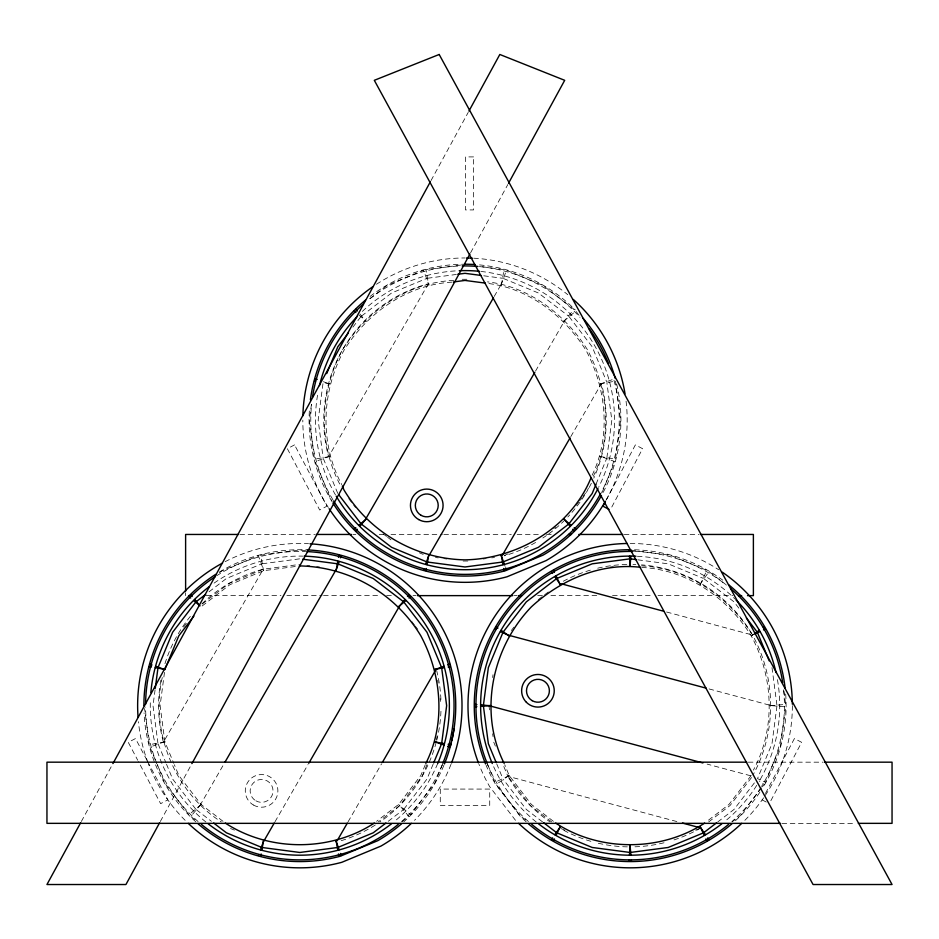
<?xml version="1.0" encoding="UTF-8"?>
<svg xmlns="http://www.w3.org/2000/svg" width="939" height="939" viewBox="0 0 939 939"><rect width="100%" height="100%" fill="white"/><g stroke="black" fill="none" stroke-linecap="round" stroke-linejoin="round"><path stroke-width="0.7" stroke-dasharray="4.7 3.52" d="M155.088 689.766L152.998 705.647L157.928 743.16M162.283 677.524C150.087 731.727 174.478 791.929 221.322 821.918M164.489 672.371L160.1 705.647L164.865 741.81L173.797 763.372M311.455 404.251L309.365 420.156L314.495 459.183L330.094 456.436M436.623 739.392L436.987 736.575M492.635 677.524L493.01 674.707M606.887 457.669L611.829 420.156L606.887 382.631M641.748 567.449C687.008 569.656 727.678 597.838 751.177 635.785C773.642 676.937 775.837 728.488 753.407 770.109M641.431 565.877C687.336 568.036 728.676 596.5 752.503 635.022C776.307 678.334 776.882 731.54 753.043 774.957M776.94 706.128L771.999 743.641L757.515 778.607L765.449 782.304L780.509 745.93L785.65 706.891L769.874 705.506M501.285 285.245L504.032 269.646L479.453 266.418M501.027 285.174L506.438 270.291L542.812 285.362L574.058 309.33L563.87 321.467M425.285 764.722L420.813 775.497L398.617 804.441L376.621 821.308M427.022 764.475L422.139 776.271L399.697 805.521L378.311 821.918M433.102 764.264L426.975 779.053L403.934 809.078M442.422 764.604L434.604 783.466L410.636 814.7L398.5 804.523M592.133 475.181C611.359 435.825 606.171 388.277 585.995 350.294C564.116 315.657 528.199 287.78 486.695 283.296M588.401 488.151L587.321 490.768A141.249 141.249 0 0 1 567.825 516.99M593.284 476.355C612.944 436.447 607.838 388.112 587.321 349.531C565.29 314.671 529.232 286.571 487.494 281.864M596.054 484.148L606.629 458.596M602.016 492.576L614.857 461.589L599.974 456.178M700.142 584.727L706.832 570.372L670.458 555.313L631.419 550.172M606.383 499.806L635.374 444.875L642.581 448.689L610.233 510.006M765.449 793.467L794.429 738.535L801.648 742.338L769.968 802.376M81.353 821.472L112.95 763.56M431.013 180.581L468.221 112.375M160.323 821.484L191.92 763.583M470.615 252.744L507.823 184.549M199.948 805.521L224.151 763.595M494.219 296.419L501.555 283.719M274.998 821.754L308.004 764.581M535.535 371.093L564.867 320.269M348.04 821.871L381.574 763.794M570.806 436.623L601.429 383.593A141.249 141.249 0 0 1 593.788 478.139M699.907 584.598L708.992 571.628L725.19 584.046M352.911 327.112L360.881 316.713M183.539 627.146L187.859 621.524M576.1 505.393L578.682 502.025M579.551 500.898L582.145 497.517M583.002 496.402L585.596 493.022M511.309 630.527L513.903 627.146M751.177 775.497L728.969 804.441L706.985 821.308M754.381 782.903L734.005 809.465L717.83 821.871M761.541 787.927L740.225 815.698L732.127 821.907M762.421 786.776L764.205 784.464L759.228 780.978M200.946 804.336L190.758 816.461L197.706 821.789M563.682 321.267L575.818 311.091L580.255 316.877M201.134 804.523L188.997 814.7L165.029 783.466L157.224 764.604M369.825 298.684L387.185 285.362L423.559 270.291L428.97 285.174M361.562 316.032L391.586 292.991L426.552 278.507M219.691 572.637L222.003 570.853L258.378 555.794L263.789 570.677M209.08 591.781L226.405 578.494L261.371 564.01M202.19 604.047L229.198 583.319L263.26 569.21L299.823 564.398M202.178 605.96L229.961 584.645L263.659 570.689L299.823 565.924M553.623 528.657L555.876 526.932M538.176 599.728L548.306 591.957M388.241 821.285L403.254 809.758M401.939 821.789L408.876 816.461L398.699 804.336M708.675 821.918L730.049 805.521L752.503 776.271L707.149 764.111M509.126 775.379L496.156 784.464L520.124 815.698L528.223 821.907M751.223 635.914L754.71 633.473M751.094 635.68L755.003 633.848M509.267 775.614L494.912 782.304L487.095 763.442M504.173 555.501L508.105 553.869M695.564 830.135L699.485 828.503M330.023 456.178L315.14 461.589L330.211 497.963L331.983 500.287M599.974 384.121L613.942 379.039M164.841 741.669L149.97 747.092L156.66 763.254M599.904 383.863L615.256 381.152M164.912 741.927L149.324 744.686L144.559 708.534M460.662 265.08L425.966 269.646L428.712 285.245M427.48 278.261L456.342 274.458M453.748 280.385C407.831 282.545 366.492 311.009 342.676 349.531C319.906 391.199 317.769 443.396 340.505 485.533M462.188 279.27L467.81 279.27M451.976 282.146C407.233 284.611 367.266 312.851 344.003 350.294C321.537 391.434 319.342 442.985 341.773 484.618M262.298 563.764L299.823 558.822M467.81 561.029L462.188 561.029M483.28 558.987L486.085 558.611M491.707 557.872L494.524 557.508M610.491 566.992L613.308 566.628M769.874 705.776L785.65 704.403L783.748 689.942M239.903 534.455L314.718 534.455M352.864 534.455L355.799 534.455M379.274 534.455L383.675 534.455M391.011 534.455L442.363 534.455M443.83 534.455L511.309 534.455M517.178 534.455L540.653 534.455M546.521 534.455L552.39 534.455M624.282 534.455L699.097 534.455M206.157 595.631L280.984 595.631M286.853 595.631L322.054 595.631M323.521 595.631L380.741 595.631M386.61 595.631L392.479 595.631M413.019 595.631L415.954 595.631M514.243 595.631L517.178 595.631M537.718 595.631L543.587 595.631M550.923 595.631L597.873 595.631M612.545 595.631L652.147 595.631M658.016 595.631L732.843 595.631M748.266 762.175L823.092 762.175M782.011 823.35L855.37 823.35M483.761 275.796L502.518 278.261M637.874 559.832L668.181 563.823L703.135 578.307M435.473 557.508L438.278 557.872M443.912 558.611L446.718 558.987M305.598 550.77L299.823 550.008L260.784 555.149L263.53 570.748M306.853 565.325L309.659 565.701M316.689 566.628L319.506 566.992M330.094 383.863L323.11 382.631L318.168 420.156L323.11 457.669M599.904 456.436L615.503 459.183L620.632 420.156L615.503 381.117M666.584 612.005L752.503 635.022A141.249 141.249 0 0 0 641.513 564.855M709.074 688.933L771.424 705.647M676.855 821.555L507.858 776.271L502.975 764.475M323.356 381.704L330.023 384.121M503.445 278.507L538.411 292.991L568.435 316.032M419.275 552.778L423.196 554.409M560.865 828.503L564.797 830.135M230.513 828.503L234.433 830.135M762.081 799.852L766.881 802.387M703.98 578.788L734.005 601.829L739.31 608.754M383.124 533.833L386.504 536.427M387.631 537.296L391 539.878M553.376 821.308L531.38 804.441L509.184 775.497L504.713 764.722M551.674 821.918L530.3 805.521L507.858 776.271A141.249 141.249 0 0 0 549.972 821.907M542.519 821.871L526.356 809.465L503.316 779.44M223.013 821.308L201.028 804.441L178.821 775.497L174.361 764.722M196.38 809.758L211.392 821.285M358.839 314.999L366.316 321.267M359.848 313.99L366.116 321.467M569.116 316.713L592.157 346.737L606.629 381.704M348.721 498.644L355.623 507.647M411.775 621.524L414.369 624.893M415.238 626.02L417.82 629.4M515.499 820.322L489.724 786.741A162.189 162.189 0 0 1 478.972 764.299M195.699 809.078L172.659 779.053L166.532 764.264M146.954 760.25L135.498 738.535L128.279 742.338L137.716 760.226M147.623 761.529L167.846 799.852L160.639 803.655L138.385 761.494M493.75 742.197L495.369 746.129M496.708 763.818L502.834 778.607M323.356 458.596L337.84 493.562M158.186 744.099L165.98 762.926M504.36 564.292L505.112 566.346M771.999 667.641L776.94 705.166M488.937 705.647L489.489 709.861M492.635 733.77L493.01 736.575M437.727 680.341L438.102 683.146M440.133 698.616L440.508 701.421M185.617 592.72L185.617 595.631M480.897 271.453A149.547 149.547 0 0 1 598.624 487.306M335.481 494.923A149.547 149.547 0 0 1 317.992 392.713M362.348 311.396A149.547 149.547 0 0 1 457.798 270.772M613.977 380.236A154.231 154.231 0 0 1 601.336 492.247M332.887 499.724A154.231 154.231 0 0 1 311.584 404.333M369.966 298.684A154.231 154.231 0 0 1 460.709 265.983M479.371 266.594A154.231 154.231 0 0 1 579.973 317.347M626.067 401.176A162.189 162.189 0 0 1 606.171 499.982M328.321 507.459A162.189 162.189 0 0 1 302.816 420.156M376.457 284.259A162.189 162.189 0 0 1 464.993 257.967M473.737 258.202A162.189 162.189 0 0 1 567.766 294.682M616.677 384.004A155.933 155.933 0 0 1 601.453 495.604M332.183 501.837A155.933 155.933 0 0 1 309.506 408.535M370.072 296.442A155.933 155.933 0 0 1 463.561 264.223M479.524 264.904A155.933 155.933 0 0 1 575.255 309.893M591.347 483.292A141.249 141.249 0 0 1 588.014 489.548M564.867 520.03A141.249 141.249 0 0 1 547.543 534.761M546.381 535.594A141.249 141.249 0 0 1 542.848 538M535.617 542.472A141.249 141.249 0 0 1 504.266 555.829M777.445 679.648A149.547 149.547 0 0 1 759.686 780.415M756.717 785.356A149.547 149.547 0 0 1 724.086 822.036M536.275 822.036A149.547 149.547 0 0 1 492.294 763.548M637.381 556.275A149.547 149.547 0 0 1 734.908 598.882M783.596 689.836A154.231 154.231 0 0 1 761.552 786.448M760.79 787.668A154.231 154.231 0 0 1 731.904 821.566M528.457 821.566A154.231 154.231 0 0 1 487.693 764.663M634.471 551.475A154.231 154.231 0 0 1 726.352 585.079M792.363 705.647A162.189 162.189 0 0 1 764.44 796.624M763.618 797.833A162.189 162.189 0 0 1 744.862 820.322M630.175 543.458A162.189 162.189 0 0 1 718.722 569.762M785.673 694.038A155.933 155.933 0 0 1 762.996 787.34M759.851 792.234A155.933 155.933 0 0 1 734.11 821.883M526.239 821.883A155.933 155.933 0 0 1 519.924 815.897L495.135 783.607A155.933 155.933 0 0 1 486.12 765.32M634.518 549.773A155.933 155.933 0 0 1 722.76 580.173M700.799 827.963A141.249 141.249 0 0 1 670.81 840.921M664.002 842.776A141.249 141.249 0 0 1 632.992 846.861M627.358 846.861A141.249 141.249 0 0 1 596.347 842.776M590.901 841.321A141.249 141.249 0 0 1 560.783 828.668M563.247 581.264A141.249 141.249 0 0 1 590.901 569.973M597.72 568.177A141.249 141.249 0 0 1 627.358 564.433M632.992 564.433A141.249 141.249 0 0 1 635.832 564.515M437.703 763.548A149.547 149.547 0 0 1 393.723 822.036M205.911 822.036A149.547 149.547 0 0 1 150.381 699.884M214.069 583.119A149.547 149.547 0 0 1 302.698 556.123M442.304 764.663A154.231 154.231 0 0 1 401.54 821.566M198.094 821.566A154.231 154.231 0 0 1 157.329 764.663M156.778 763.325A154.231 154.231 0 0 1 145.592 707.067M216.58 575.807A154.231 154.231 0 0 1 305.551 551.522M451.025 764.299A162.189 162.189 0 0 1 414.498 820.322M185.136 820.322A162.189 162.189 0 0 1 148.608 764.299M148.08 762.926A162.189 162.189 0 0 1 138.432 721.692M225.102 561.686A162.189 162.189 0 0 1 308.555 543.693M443.877 765.32A155.933 155.933 0 0 1 403.758 821.883M195.887 821.883A155.933 155.933 0 0 1 144.054 712.889M219.362 572.074A155.933 155.933 0 0 1 307.065 549.89M440.954 711.293A141.249 141.249 0 0 1 436.612 740.836M436.248 742.197A141.249 141.249 0 0 1 380.025 821.907M375.271 825.041A141.249 141.249 0 0 1 339.096 841.321M160.898 680.153A141.249 141.249 0 0 0 163.386 742.197L263.26 569.21A141.249 141.249 0 0 0 201.955 603.8M164.959 663.662A141.249 141.249 0 0 1 191.333 615.198M436.612 670.446A141.249 141.249 0 0 1 441.001 701.41M428.442 283.719L328.568 456.706A141.249 141.249 0 0 1 428.442 283.719M294.553 444.875L287.346 448.689L319.694 510.006L326.913 506.203L294.553 444.875M473.573 156.907L465.427 156.907L465.427 209.925L473.573 209.925L473.573 156.907M489.724 789.077L440.274 789.077L440.274 805.38L489.724 805.38L489.724 789.077M253.424 805.016A16.315 16.315 0 0 0 277.897 790.896A16.315 16.315 0 0 0 253.424 776.764A16.315 16.315 0 0 0 253.424 805.016M255.866 800.803A11.444 11.444 0 0 0 273.026 790.896A11.444 11.444 0 0 0 255.866 780.978A11.444 11.444 0 0 0 255.866 800.803"/><path stroke-width="1.41" d="M630.046 565.947L630.891 556.217M631.337 551.134L631.419 550.172M628.93 861.122L629.013 860.147M629.459 855.065L630.315 845.346M155.275 688.334L157.928 668.122M441.706 743.16L446.647 705.647L441.706 668.122M483.421 705.166L488.35 667.641L502.834 632.686M504.161 763.372C478.35 712.055 492.095 647.523 531.38 606.852C560.477 580.009 600.35 562.707 640.304 567.262M260.784 856.145L261.159 853.985M261.84 850.159L263.53 840.546M336.103 570.748L337.805 561.123M338.474 557.297L338.862 555.149M425.966 570.654L426.341 568.494M427.022 564.668L428.712 555.055M335.845 570.677L339.179 561.499M340.517 557.848L341.256 555.794M258.378 855.499L258.706 854.584M260.455 849.795L263.789 840.616M423.559 570.008L423.888 569.093M425.637 564.292L428.97 555.125M158.186 667.195L172.659 632.229L195.699 602.204M164.865 669.484L178.821 635.785L193.915 616.113M326.702 373.628L337.84 346.737L348.475 332.876M425.837 763.372C446.084 723.394 441.612 674.66 420.813 635.785C395.26 593.425 349.285 566.886 299.823 565.924M433.654 762.926L441.459 744.099M591.018 477.881C570.642 527.483 517.823 558.834 464.993 559.867C415.531 558.905 369.567 532.366 344.003 490.005L342.324 485.968M596.054 484.148L592.157 493.562L569.116 523.586M553.517 840.91L554.444 838.926M556.088 835.405L560.207 826.555M605.033 502.365L603.014 506.203L609.024 509.372M80.648 822.764L46.95 884.526L125.932 884.526L159.618 822.764M112.95 763.56L430.308 181.873M468.925 111.095L499.818 54.474L564.691 80.32L508.527 183.258M191.92 763.583L469.911 254.035M224.879 762.327L335.646 570.489M365.858 518.751L493.491 297.698M264 840.804L274.27 823.022M308.743 763.301L399.697 605.772M429.17 555.313L534.796 372.36M337.101 840.816L347.313 823.139M382.302 762.527L435.52 670.352M502.283 555.313L570.079 437.891M551.357 839.666L552.613 837.87M554.843 834.689L560.442 826.696M503.316 631.841L526.356 601.829L556.381 578.788M355.94 530.969L357.348 529.291M359.848 526.309L366.116 518.833M398.699 606.958L404.967 599.481M407.467 596.5L408.876 594.833M354.179 529.209L355.858 527.8M358.839 525.3L366.316 519.032M398.5 606.77L405.988 600.491M408.958 597.99L410.636 596.594M196.38 601.523L205.618 594.434M568.435 524.267L538.411 547.308L503.445 561.792M374.309 823.092C330.282 851.884 269.352 851.884 225.337 823.092M385.929 823.057L373.229 832.799L338.275 847.283M704.661 823.092C660.645 851.884 599.716 851.884 555.688 823.092M703.98 832.506L716.68 822.752M754.71 633.473L759.228 630.315M763.407 627.393L764.205 626.829M754.944 633.884L759.944 631.548M763.466 629.905L765.449 628.989M557.214 578.307L592.18 563.823L629.693 558.881M703.135 832.987L668.181 847.471L630.656 852.412M434.792 669.624L443.971 666.279M447.621 664.953L449.675 664.202M434.722 669.354L444.335 667.664M448.161 666.983L450.321 666.608M457.786 274.27L464.993 273.319L480.874 275.409M453.431 281.958L464.993 280.432L485.252 283.097M502.518 562.038L464.993 566.98L427.48 562.038M337.336 847.53L299.823 852.471L262.298 847.53M474.7 706.891L476.883 706.703M480.756 706.363L490.475 705.506M238.436 534.455L185.617 534.455L185.617 591.265M316.185 534.455L351.397 534.455M568.529 534.455L571.464 534.455M578.8 534.455L622.815 534.455M700.564 534.455L753.383 534.455L753.383 595.631L747.514 595.631M188.551 595.631L191.486 595.631M417.421 595.631L512.776 595.631M518.645 595.631L521.579 595.631M738.711 595.631L741.646 595.631M746.798 762.175L46.95 762.175L46.95 823.35L780.544 823.35M824.559 762.175L892.05 762.175L892.05 823.35L858.305 823.35M474.7 704.403L476.883 704.59M480.756 704.931L490.475 705.776M630.656 558.881L636.431 559.644M302.71 559.198L337.336 563.764M629.693 852.412L592.18 847.471L557.214 832.987M314.495 381.117L315.457 381.281M149.324 666.608L151.472 666.983M155.299 667.664L164.912 669.354M434.722 741.927L444.335 743.629M448.161 744.298L450.321 744.686M560.959 583.706L663.767 611.254M509.278 635.398L706.234 688.181M488.937 705.647L702.9 762.973M682.489 823.057L699.391 827.588M315.14 378.71L317.194 379.45M434.792 741.669L443.971 745.014M447.621 746.341L449.675 747.092M149.97 664.202L152.024 664.953M155.674 666.279L164.841 669.624M426.552 561.792L391.586 547.308L361.562 524.267M338.275 564.01L373.229 578.494L403.254 601.523M261.371 847.283L226.405 832.799L213.705 823.057M494.912 628.989L495.792 629.4M500.417 631.548L509.267 635.68M496.156 626.829L497.952 628.085M501.133 630.315L509.126 635.914M543.681 822.752L556.381 832.506M354.179 311.091L355.858 312.499M563.682 519.032L571.158 525.3M574.14 527.8L575.818 529.209M188.997 596.594L190.676 597.99M193.657 600.491L200.042 605.855M563.87 518.833L570.149 526.309M572.649 529.291L574.058 530.969M355.94 309.33L357.348 311.009M190.758 594.833L192.166 596.5M194.666 599.481L199.115 604.786M746.399 617.991L757.034 631.841M338.733 494.712L360.881 523.586M403.934 602.204L426.975 632.229L441.459 667.195M551.357 571.628L552.613 573.412M554.843 576.593L560.442 584.598M699.907 826.696L705.506 834.689M707.736 837.87L708.992 839.666M700.142 826.555L704.273 835.405M705.917 838.926L706.832 840.91M553.517 570.372L554.444 572.356M556.088 575.889L560.207 584.727M757.515 632.686L769.217 660.915M496.156 762.468L488.35 743.641L483.421 706.128M501.027 555.125L504.36 564.292M505.687 567.942L506.438 570.008M335.845 840.616L339.179 849.795M340.517 853.445L341.256 855.499M501.285 555.055L502.975 564.668M503.656 568.494L504.032 570.654M336.103 840.546L337.805 850.159M338.474 853.985L338.862 856.145M628.93 550.172L629.013 551.134M629.459 556.217L630.315 565.947M630.046 845.346L630.891 855.065M631.337 860.147L631.419 861.122M605.455 501.238A162.189 162.189 0 0 1 546.087 560.606L506.978 576.804A162.189 162.189 0 0 1 329.108 508.692M302.874 415.789A162.189 162.189 0 0 1 372.806 286.712M466.448 257.967A162.189 162.189 0 0 1 472.27 258.131M573.342 299.459A162.189 162.189 0 0 1 625.045 393.887M601.453 495.604A155.933 155.933 0 0 1 542.965 555.184L505.358 570.759A155.933 155.933 0 0 1 332.946 503.069M310.398 399.803A155.933 155.933 0 0 1 365.494 300.104M464.993 264.223A155.933 155.933 0 0 1 475.157 264.552M583.166 318.403A155.933 155.933 0 0 1 615.233 378.405M597.967 488.597A149.547 149.547 0 0 1 336.209 496.168M319.483 385.624A149.547 149.547 0 0 1 357.243 316.455M459.241 270.714A149.547 149.547 0 0 1 479.453 271.301M600.655 493.515A154.231 154.231 0 0 1 333.627 500.945M312.499 397.15A154.231 154.231 0 0 1 363.276 304.224M462.141 265.948A154.231 154.231 0 0 1 477.928 266.465M589.105 328.58A154.231 154.231 0 0 1 608.578 363.816M728.594 824.383A154.231 154.231 0 0 1 531.756 824.383M487.141 763.325A154.231 154.231 0 0 1 633.039 551.439M730.812 588.765A154.231 154.231 0 0 1 782.68 682.641M741.74 823.362A162.189 162.189 0 0 1 518.621 823.362M478.444 762.926A162.189 162.189 0 0 1 627.275 543.481M722.373 572.215A162.189 162.189 0 0 1 792.352 704.191M731.915 823.808A155.933 155.933 0 0 1 528.434 823.808M485.569 763.959A155.933 155.933 0 0 1 630.175 549.714M728.547 584.668A155.933 155.933 0 0 1 785.133 688.205M721.798 823.843A149.547 149.547 0 0 1 538.563 823.843M492.294 763.548A149.547 149.547 0 0 1 635.938 556.205M735.93 599.892A149.547 149.547 0 0 1 776.013 672.535M310.011 543.775A162.189 162.189 0 0 1 451.553 762.926M411.376 823.362A162.189 162.189 0 0 1 380.917 846.098L341.796 862.307A162.189 162.189 0 0 1 188.258 823.362M138.056 717.302A162.189 162.189 0 0 1 222.531 563.06M307.065 549.89A155.933 155.933 0 0 1 450.438 746M454.007 728.899A155.933 155.933 0 0 1 451.835 740.378M451.154 743.207A155.933 155.933 0 0 1 444.429 763.959M401.563 823.808A155.933 155.933 0 0 1 377.783 840.687L340.176 856.262A155.933 155.933 0 0 1 198.082 823.808M143.89 705.647A155.933 155.933 0 0 1 215.665 574.375M304.13 556.158A149.547 149.547 0 0 1 437.703 763.548M391.434 823.843A149.547 149.547 0 0 1 208.2 823.843M150.839 692.642A149.547 149.547 0 0 1 209.362 586.558M306.983 551.58A154.231 154.231 0 0 1 442.856 763.325M398.242 824.383A154.231 154.231 0 0 1 201.392 824.383M145.592 704.215A154.231 154.231 0 0 1 215.371 576.593M439.182 54.474L374.309 80.32L813.068 884.526L892.05 884.526L439.182 54.474M418.606 519.525A16.315 16.315 0 0 0 443.079 505.393A16.315 16.315 0 0 0 418.606 491.273A16.315 16.315 0 0 0 418.606 519.525M421.048 515.311A11.444 11.444 0 0 0 438.208 505.393A11.444 11.444 0 0 0 421.048 495.487A11.444 11.444 0 0 0 421.048 515.311M526.403 702.313A16.315 16.315 0 0 0 553.693 695.001A16.315 16.315 0 0 0 533.716 675.024A16.315 16.315 0 0 0 526.403 702.313M532.213 700.682A11.444 11.444 0 0 0 549.385 690.775A11.444 11.444 0 0 0 532.213 680.869A11.444 11.444 0 0 0 532.213 700.682"/></g></svg>
